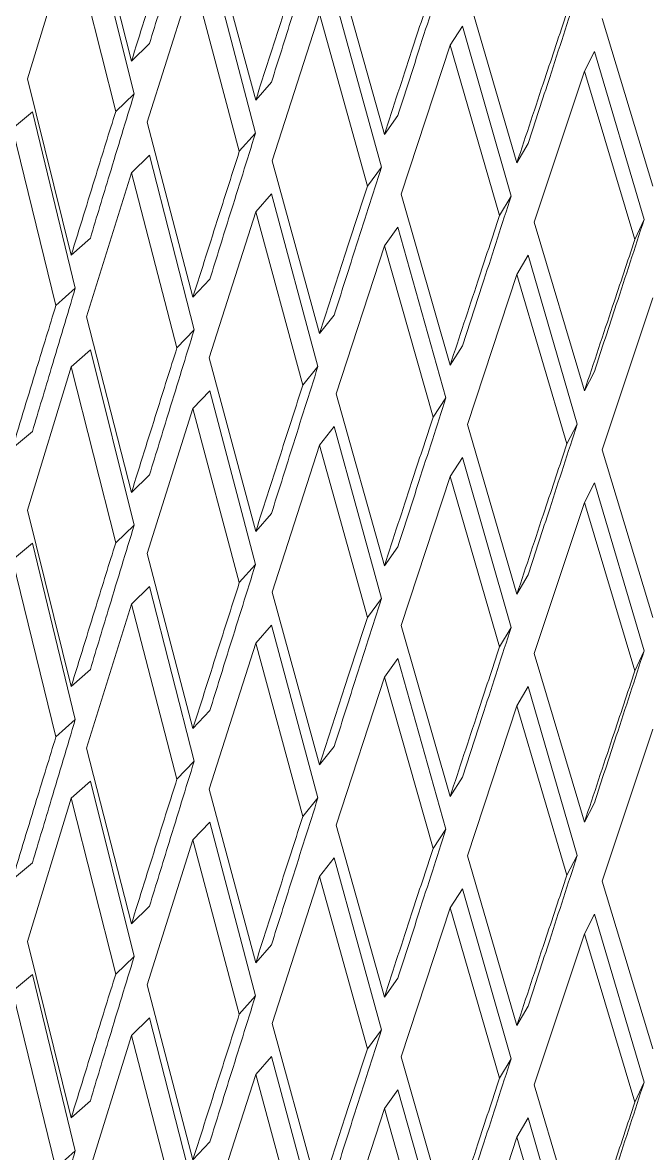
# Model space of a CAD drawing. Header units: centimetres. Extents: x -13594 to 4017, y -3206 to 1780.
# Drawn here: x 745.59 to 751.63, y -2015.4 to -2004.48 of the extents above; entities that cross this region are included whole.
import ezdxf

# ---------------------------------------------------------------- set-up
doc = ezdxf.new("R2010")
doc.units = ezdxf.units.CM

msp = doc.modelspace()

# ---------------------------------------------------------------- linework, layer by layer
at = {"color": 7, "linetype": 'Continuous', "lineweight": 0}
for p, q in [((746.206, -2003.158), (746.639, -2004.855)), ((746.664, -2005.172), (746.242, -2003.476)), ((747.388, -2003.555), (747.838, -2005.233)), ((746.057, -2003.642), (745.634, -2005.025)), ((746.487, -2005.341), (746.057, -2003.642)), ((747.836, -2005.55), (747.396, -2003.872)), ((748.615, -2003.902), (749.081, -2005.562)), ((747.232, -2004.045), (746.791, -2005.445)), ((747.68, -2005.726), (747.232, -2004.045)), ((749.052, -2005.88), (748.596, -2004.219)), ((749.882, -2004.198), (750.36, -2005.838)), ((748.454, -2004.399), (747.996, -2005.817)), ((748.917, -2006.061), (748.454, -2004.399)), ((751.182, -2004.442), (751.671, -2006.062)), ((749.716, -2004.702), (749.836, -2004.517)), ((750.304, -2006.158), (749.836, -2004.517)), ((746.639, -2004.855), (746.813, -2004.685)), ((749.716, -2004.702), (749.244, -2006.139)), ((750.193, -2006.345), (749.716, -2004.702)), ((751.012, -2004.952), (751.109, -2004.763)), ((751.588, -2006.385), (751.109, -2004.763)), ((745.634, -2005.025), (746.057, -2006.73)), ((751.012, -2004.952), (750.528, -2006.41)), ((751.5, -2006.576), (751.012, -2004.952)), ((747.838, -2005.233), (747.991, -2005.057)), ((746.664, -2005.172), (746.487, -2005.341)), ((745.489, -2005.506), (745.683, -2005.344)), ((746.096, -2007.049), (745.683, -2005.344)), ((749.081, -2005.562), (749.212, -2005.379)), ((746.791, -2005.445), (747.232, -2007.133)), ((745.909, -2007.214), (745.489, -2005.506)), ((747.836, -2005.55), (747.68, -2005.726)), ((750.36, -2005.838), (750.469, -2005.651)), ((746.639, -2005.933), (746.813, -2005.763)), ((747.244, -2007.45), (746.813, -2005.763)), ((747.996, -2005.817), (748.454, -2007.487)), ((749.052, -2005.88), (748.918, -2006.061)), ((746.639, -2005.933), (746.206, -2007.324)), ((747.078, -2007.623), (746.638, -2005.933)), ((747.838, -2006.311), (747.991, -2006.135)), ((748.439, -2007.804), (747.991, -2006.135)), ((749.244, -2006.139), (749.716, -2007.79)), ((750.304, -2006.158), (750.193, -2006.345)), ((747.838, -2006.311), (747.388, -2007.721)), ((748.294, -2007.983), (747.838, -2006.311)), ((749.081, -2006.64), (749.212, -2006.458)), ((749.674, -2008.108), (749.212, -2006.458)), ((750.528, -2006.41), (751.012, -2008.04)), ((751.588, -2006.385), (751.5, -2006.576)), ((746.057, -2006.73), (746.242, -2006.564)), ((749.081, -2006.64), (748.615, -2008.068)), ((749.551, -2008.292), (749.081, -2006.64)), ((750.36, -2006.917), (750.469, -2006.73)), ((750.943, -2008.361), (750.469, -2006.73)), ((747.232, -2007.133), (747.396, -2006.96)), ((750.36, -2006.917), (749.882, -2008.364)), ((750.843, -2008.55), (750.36, -2006.917)), ((746.096, -2007.049), (745.909, -2007.214)), ((751.671, -2007.141), (751.182, -2008.608)), ((746.206, -2007.324), (746.639, -2009.021)), ((748.454, -2007.487), (748.596, -2007.307)), ((747.244, -2007.45), (747.078, -2007.623)), ((746.057, -2007.808), (746.242, -2007.642)), ((746.664, -2009.338), (746.242, -2007.642)), ((749.716, -2007.79), (749.836, -2007.605)), ((747.388, -2007.721), (747.838, -2009.399)), ((746.057, -2007.808), (745.634, -2009.191)), ((746.487, -2009.507), (746.057, -2007.808)), ((748.439, -2007.804), (748.294, -2007.983)), ((751.012, -2008.04), (751.109, -2007.851)), ((747.232, -2008.211), (747.396, -2008.038)), ((747.836, -2009.716), (747.396, -2008.038)), ((748.615, -2008.068), (749.081, -2009.728)), ((749.674, -2008.108), (749.551, -2008.292)), ((747.232, -2008.211), (746.791, -2009.611)), ((747.68, -2009.892), (747.232, -2008.211)), ((745.489, -2008.594), (745.683, -2008.432)), ((748.454, -2008.565), (748.596, -2008.385)), ((749.052, -2010.046), (748.596, -2008.385)), ((749.882, -2008.364), (750.36, -2010.004)), ((750.943, -2008.361), (750.843, -2008.55)), ((748.454, -2008.565), (747.996, -2009.983)), ((748.918, -2010.227), (748.454, -2008.565)), ((751.182, -2008.608), (751.671, -2010.228)), ((749.716, -2008.868), (749.836, -2008.683)), ((750.304, -2010.324), (749.836, -2008.683)), ((746.639, -2009.021), (746.813, -2008.851)), ((749.716, -2008.868), (749.244, -2010.305)), ((750.193, -2010.511), (749.716, -2008.868)), ((751.012, -2009.118), (751.109, -2008.929)), ((751.588, -2010.551), (751.109, -2008.929)), ((745.634, -2009.191), (746.057, -2010.896)), ((751.012, -2009.118), (750.528, -2010.576)), ((751.5, -2010.742), (751.012, -2009.118)), ((747.838, -2009.399), (747.991, -2009.223)), ((746.664, -2009.338), (746.487, -2009.507)), ((745.489, -2009.672), (745.683, -2009.51)), ((746.096, -2011.215), (745.683, -2009.51)), ((746.791, -2009.611), (747.232, -2011.299)), ((749.081, -2009.728), (749.212, -2009.545)), ((745.909, -2011.38), (745.489, -2009.672)), ((747.836, -2009.716), (747.68, -2009.892)), ((750.36, -2010.004), (750.469, -2009.817)), ((746.639, -2010.099), (746.813, -2009.929)), ((747.244, -2011.616), (746.813, -2009.929)), ((747.996, -2009.983), (748.454, -2011.653)), ((749.052, -2010.046), (748.918, -2010.227)), ((746.639, -2010.099), (746.206, -2011.49)), ((747.078, -2011.789), (746.639, -2010.099)), ((747.838, -2010.477), (747.991, -2010.301)), ((748.439, -2011.97), (747.991, -2010.301)), ((749.244, -2010.305), (749.716, -2011.956)), ((750.304, -2010.324), (750.193, -2010.511)), ((747.838, -2010.477), (747.388, -2011.887)), ((748.294, -2012.149), (747.838, -2010.477)), ((749.081, -2010.806), (749.212, -2010.624)), ((749.674, -2012.274), (749.212, -2010.624)), ((750.528, -2010.576), (751.012, -2012.206)), ((751.588, -2010.551), (751.5, -2010.742)), ((746.057, -2010.896), (746.242, -2010.73)), ((749.081, -2010.806), (748.615, -2012.234)), ((749.551, -2012.458), (749.081, -2010.806)), ((750.36, -2011.083), (750.469, -2010.896)), ((750.943, -2012.527), (750.469, -2010.896)), ((747.232, -2011.299), (747.396, -2011.126)), ((750.36, -2011.083), (749.882, -2012.53)), ((750.843, -2012.716), (750.36, -2011.083)), ((746.096, -2011.215), (745.909, -2011.38)), ((751.671, -2011.307), (751.182, -2012.774)), ((746.206, -2011.49), (746.639, -2013.187)), ((748.454, -2011.653), (748.596, -2011.473)), ((747.244, -2011.616), (747.078, -2011.789)), ((746.057, -2011.974), (746.242, -2011.808)), ((746.664, -2013.504), (746.242, -2011.808)), ((749.716, -2011.956), (749.836, -2011.771)), ((747.388, -2011.887), (747.838, -2013.565)), ((746.057, -2011.974), (745.634, -2013.357)), ((746.487, -2013.673), (746.057, -2011.974)), ((748.439, -2011.97), (748.294, -2012.149)), ((751.012, -2012.206), (751.109, -2012.017)), ((747.232, -2012.377), (747.396, -2012.204)), ((747.836, -2013.882), (747.396, -2012.204)), ((748.615, -2012.234), (749.081, -2013.894)), ((749.674, -2012.274), (749.551, -2012.458)), ((747.232, -2012.377), (746.791, -2013.777)), ((747.68, -2014.058), (747.232, -2012.377)), ((748.454, -2012.731), (748.596, -2012.551)), ((749.052, -2014.212), (748.596, -2012.551)), ((749.882, -2012.53), (750.36, -2014.17)), ((750.943, -2012.527), (750.843, -2012.716)), ((745.489, -2012.76), (745.683, -2012.598)), ((748.454, -2012.731), (747.996, -2014.149)), ((748.918, -2014.393), (748.454, -2012.731)), ((751.182, -2012.774), (751.671, -2014.394)), ((749.716, -2013.034), (749.836, -2012.849)), ((750.304, -2014.49), (749.836, -2012.849)), ((746.639, -2013.187), (746.813, -2013.017)), ((749.716, -2013.034), (749.244, -2014.471)), ((750.193, -2014.677), (749.716, -2013.034)), ((751.012, -2013.284), (751.109, -2013.095)), ((751.588, -2014.717), (751.109, -2013.095)), ((751.012, -2013.284), (750.528, -2014.742)), ((751.5, -2014.908), (751.012, -2013.284)), ((745.634, -2013.357), (746.057, -2015.062)), ((747.838, -2013.565), (747.991, -2013.389)), ((746.664, -2013.504), (746.487, -2013.673)), ((745.489, -2013.838), (745.683, -2013.676)), ((746.096, -2015.381), (745.683, -2013.676)), ((746.791, -2013.777), (747.232, -2015.465)), ((749.081, -2013.894), (749.212, -2013.711)), ((745.909, -2015.546), (745.489, -2013.838)), ((747.836, -2013.882), (747.68, -2014.058)), ((750.36, -2014.17), (750.469, -2013.983)), ((746.638, -2014.265), (746.813, -2014.095)), ((747.244, -2015.782), (746.813, -2014.095)), ((747.996, -2014.149), (748.454, -2015.819)), ((749.052, -2014.212), (748.918, -2014.393)), ((746.639, -2014.265), (746.206, -2015.656)), ((747.078, -2015.955), (746.639, -2014.265)), ((747.838, -2014.643), (747.991, -2014.467)), ((748.439, -2016.136), (747.991, -2014.467)), ((749.244, -2014.471), (749.716, -2016.122)), ((750.304, -2014.49), (750.193, -2014.677)), ((747.838, -2014.643), (747.388, -2016.053)), ((748.294, -2016.315), (747.838, -2014.643)), ((750.528, -2014.742), (751.012, -2016.372)), ((751.588, -2014.717), (751.5, -2014.908)), ((749.081, -2014.972), (749.212, -2014.79)), ((749.674, -2016.44), (749.212, -2014.79)), ((746.057, -2015.062), (746.242, -2014.896)), ((749.081, -2014.972), (748.615, -2016.4)), ((749.551, -2016.624), (749.081, -2014.972)), ((750.36, -2015.249), (750.469, -2015.062)), ((750.943, -2016.693), (750.469, -2015.062)), ((747.232, -2015.465), (747.396, -2015.292)), ((750.36, -2015.249), (749.882, -2016.696)), ((750.843, -2016.882), (750.36, -2015.249)), ((746.096, -2015.381), (745.909, -2015.546))]:
    msp.add_line(p, q, dxfattribs=at)
for points, knots in [([(439.352, -2215.508), (442.193, -2214.683), (448.094, -2212.969), (457.133, -2209.887), (466.439, -2206.38), (475.79, -2202.486), (485.172, -2198.221), (494.577, -2193.586), (503.994, -2188.587), (513.413, -2183.23), (522.824, -2177.521), (532.217, -2171.466), (541.582, -2165.073), (550.909, -2158.347), (560.189, -2151.297), (569.412, -2143.93), (578.569, -2136.255), (587.648, -2128.278), (596.643, -2120.01), (605.542, -2111.459), (614.336, -2102.633), (623.017, -2093.544), (631.575, -2084.199), (640.002, -2074.61), (648.288, -2064.786), (656.425, -2054.738), (664.405, -2044.476), (672.218, -2034.012), (679.857, -2023.356), (687.314, -2012.52), (694.581, -2001.516), (701.65, -1990.354), (708.514, -1979.047), (715.165, -1967.607), (721.598, -1956.045), (727.803, -1944.375), (733.776, -1932.608), (739.51, -1920.756), (744.999, -1908.833), (750.236, -1896.851), (755.217, -1884.822), (759.935, -1872.76), (764.387, -1860.676), (768.566, -1848.584), (772.47, -1836.496), (776.092, -1824.425), (779.43, -1812.384), (782.48, -1800.385), (785.238, -1788.441), (787.702, -1776.565), (789.867, -1764.769), (791.733, -1753.065), (793.297, -1741.466), (794.556, -1729.984), (795.51, -1718.631), (796.156, -1707.42), (796.495, -1696.361), (796.524, -1685.467), (796.245, -1674.749), (795.655, -1664.219), (794.758, -1653.887), (793.55, -1643.768), (792.042, -1633.864), (790.2, -1624.215), (788.706, -1617.284), (787.734, -1613.651), (787.579, -1613.07)], [0, 0, 0, 0, 0.014701, 0.030542, 0.046388, 0.062238, 0.078091, 0.093946, 0.109801, 0.125657, 0.141512, 0.157366, 0.173219, 0.189071, 0.204921, 0.22077, 0.236616, 0.252461, 0.268304, 0.284146, 0.299986, 0.315824, 0.331661, 0.347496, 0.36333, 0.379163, 0.394996, 0.410827, 0.426657, 0.442487, 0.458316, 0.474145, 0.489974, 0.505802, 0.521631, 0.537459, 0.553288, 0.569118, 0.584948, 0.600778, 0.616609, 0.632441, 0.648275, 0.664109, 0.679945, 0.695782, 0.71162, 0.72746, 0.743302, 0.759146, 0.774992, 0.79084, 0.806689, 0.822541, 0.838395, 0.85425, 0.870107, 0.885966, 0.901826, 0.917687, 0.933548, 0.949409, 0.965268, 0.981126, 0.99698, 1, 1, 1, 1]), ([(747.244, -2003.284), (747.163, -2003.546), (747.019, -2004.014), (746.876, -2004.48), (746.813, -2004.685)], [0, 0, 0, 0, 0.56, 1, 1, 1, 1]), ([(746.639, -2004.855), (746.72, -2004.594), (746.866, -2004.129), (747.013, -2003.662), (747.078, -2003.457)], [0, 0, 0, 0, 0.56, 1, 1, 1, 1]), ([(748.439, -2003.638), (748.355, -2003.903), (748.205, -2004.377), (748.056, -2004.849), (747.991, -2005.057)], [0, 0, 0, 0, 0.56, 1, 1, 1, 1]), ([(747.838, -2005.233), (747.923, -2004.969), (748.074, -2004.498), (748.226, -2004.025), (748.294, -2003.817)], [0, 0, 0, 0, 0.56, 1, 1, 1, 1]), ([(749.674, -2003.942), (749.587, -2004.211), (749.433, -2004.691), (749.279, -2005.169), (749.212, -2005.379)], [0, 0, 0, 0, 0.56, 1, 1, 1, 1]), ([(749.081, -2005.562), (749.168, -2005.294), (749.324, -2004.817), (749.482, -2004.337), (749.551, -2004.126)], [0, 0, 0, 0, 0.56, 1, 1, 1, 1]), ([(750.943, -2004.195), (750.854, -2004.467), (750.696, -2004.954), (750.538, -2005.438), (750.469, -2005.651)], [0, 0, 0, 0, 0.56, 1, 1, 1, 1]), ([(750.36, -2005.838), (750.45, -2005.567), (750.61, -2005.083), (750.772, -2004.598), (750.843, -2004.384)], [0, 0, 0, 0, 0.5599999, 1, 1, 1, 1]), ([(746.664, -2005.172), (746.585, -2005.433), (746.443, -2005.897), (746.303, -2006.36), (746.242, -2006.564)], [0, 0, 0, 0, 0.56, 1, 1, 1, 1]), ([(746.057, -2006.73), (746.137, -2006.471), (746.279, -2006.009), (746.423, -2005.545), (746.487, -2005.341)], [0, 0, 0, 0, 0.56, 1, 1, 1, 1]), ([(747.836, -2005.55), (747.754, -2005.814), (747.606, -2006.285), (747.46, -2006.753), (747.396, -2006.96)], [0, 0, 0, 0, 0.5599999, 1, 1, 1, 1]), ([(747.232, -2007.133), (747.316, -2006.871), (747.464, -2006.403), (747.614, -2005.933), (747.68, -2005.726)], [0, 0, 0, 0, 0.56, 1, 1, 1, 1]), ([(749.052, -2005.88), (748.966, -2006.146), (748.814, -2006.623), (748.663, -2007.098), (748.596, -2007.307)], [0, 0, 0, 0, 0.56, 1, 1, 1, 1]), ([(748.454, -2007.487), (748.54, -2007.221), (748.694, -2006.747), (748.849, -2006.27), (748.918, -2006.061)], [0, 0, 0, 0, 0.5599999, 1, 1, 1, 1]), ([(750.304, -2006.158), (750.217, -2006.429), (750.06, -2006.912), (749.905, -2007.393), (749.836, -2007.605)], [0, 0, 0, 0, 0.56, 1, 1, 1, 1]), ([(749.716, -2007.79), (749.805, -2007.52), (749.963, -2007.04), (750.123, -2006.557), (750.193, -2006.345)], [0, 0, 0, 0, 0.56, 1, 1, 1, 1]), ([(751.588, -2006.385), (751.499, -2006.659), (751.339, -2007.149), (751.179, -2007.636), (751.109, -2007.851)], [0, 0, 0, 0, 0.56, 1, 1, 1, 1]), ([(751.012, -2008.04), (751.103, -2007.767), (751.265, -2007.28), (751.428, -2006.791), (751.5, -2006.576)], [0, 0, 0, 0, 0.56, 1, 1, 1, 1]), ([(746.096, -2007.049), (746.018, -2007.307), (745.88, -2007.769), (745.743, -2008.229), (745.683, -2008.432)], [0, 0, 0, 0, 0.56, 1, 1, 1, 1]), ([(745.489, -2008.594), (745.566, -2008.337), (745.706, -2007.877), (745.847, -2007.417), (745.909, -2007.214)], [0, 0, 0, 0, 0.5599999, 1, 1, 1, 1]), ([(747.244, -2007.45), (747.163, -2007.712), (747.019, -2008.18), (746.876, -2008.646), (746.813, -2008.851)], [0, 0, 0, 0, 0.56, 1, 1, 1, 1]), ([(746.639, -2009.021), (746.72, -2008.76), (746.866, -2008.295), (747.013, -2007.828), (747.078, -2007.623)], [0, 0, 0, 0, 0.56, 1, 1, 1, 1]), ([(748.439, -2007.804), (748.355, -2008.069), (748.205, -2008.543), (748.056, -2009.015), (747.991, -2009.223)], [0, 0, 0, 0, 0.56, 1, 1, 1, 1]), ([(747.838, -2009.399), (747.923, -2009.135), (748.074, -2008.664), (748.226, -2008.191), (748.294, -2007.983)], [0, 0, 0, 0, 0.56, 1, 1, 1, 1]), ([(749.674, -2008.108), (749.587, -2008.377), (749.433, -2008.857), (749.279, -2009.335), (749.212, -2009.545)], [0, 0, 0, 0, 0.56, 1, 1, 1, 1]), ([(749.081, -2009.728), (749.168, -2009.46), (749.324, -2008.983), (749.482, -2008.503), (749.551, -2008.292)], [0, 0, 0, 0, 0.56, 1, 1, 1, 1]), ([(750.943, -2008.361), (750.854, -2008.633), (750.696, -2009.12), (750.538, -2009.604), (750.469, -2009.817)], [0, 0, 0, 0, 0.56, 1, 1, 1, 1]), ([(750.36, -2010.004), (750.45, -2009.733), (750.61, -2009.249), (750.772, -2008.764), (750.843, -2008.55)], [0, 0, 0, 0, 0.5599999, 1, 1, 1, 1]), ([(746.664, -2009.338), (746.585, -2009.599), (746.443, -2010.063), (746.303, -2010.526), (746.242, -2010.73)], [0, 0, 0, 0, 0.56, 1, 1, 1, 1]), ([(746.057, -2010.896), (746.137, -2010.637), (746.279, -2010.175), (746.423, -2009.711), (746.487, -2009.507)], [0, 0, 0, 0, 0.5599999, 1, 1, 1, 1]), ([(747.836, -2009.716), (747.754, -2009.98), (747.606, -2010.451), (747.46, -2010.919), (747.396, -2011.126)], [0, 0, 0, 0, 0.56, 1, 1, 1, 1]), ([(747.232, -2011.299), (747.316, -2011.037), (747.464, -2010.569), (747.614, -2010.099), (747.68, -2009.892)], [0, 0, 0, 0, 0.56, 1, 1, 1, 1]), ([(749.052, -2010.046), (748.966, -2010.312), (748.814, -2010.789), (748.663, -2011.264), (748.596, -2011.473)], [0, 0, 0, 0, 0.56, 1, 1, 1, 1]), ([(748.454, -2011.653), (748.54, -2011.387), (748.694, -2010.913), (748.849, -2010.436), (748.918, -2010.227)], [0, 0, 0, 0, 0.56, 1, 1, 1, 1]), ([(750.304, -2010.324), (750.217, -2010.595), (750.06, -2011.078), (749.905, -2011.559), (749.836, -2011.771)], [0, 0, 0, 0, 0.56, 1, 1, 1, 1]), ([(749.716, -2011.956), (749.805, -2011.686), (749.963, -2011.206), (750.123, -2010.723), (750.193, -2010.511)], [0, 0, 0, 0, 0.56, 1, 1, 1, 1]), ([(751.588, -2010.551), (751.499, -2010.825), (751.339, -2011.315), (751.179, -2011.802), (751.109, -2012.017)], [0, 0, 0, 0, 0.56, 1, 1, 1, 1]), ([(751.012, -2012.206), (751.103, -2011.933), (751.265, -2011.446), (751.428, -2010.957), (751.5, -2010.742)], [0, 0, 0, 0, 0.5599999, 1, 1, 1, 1]), ([(746.096, -2011.215), (746.018, -2011.473), (745.88, -2011.935), (745.743, -2012.395), (745.683, -2012.598)], [0, 0, 0, 0, 0.56, 1, 1, 1, 1]), ([(745.489, -2012.76), (745.566, -2012.503), (745.706, -2012.043), (745.847, -2011.583), (745.909, -2011.38)], [0, 0, 0, 0, 0.56, 1, 1, 1, 1]), ([(747.244, -2011.616), (747.163, -2011.878), (747.019, -2012.346), (746.876, -2012.812), (746.813, -2013.017)], [0, 0, 0, 0, 0.56, 1, 1, 1, 1]), ([(746.639, -2013.187), (746.72, -2012.926), (746.866, -2012.461), (747.013, -2011.994), (747.078, -2011.789)], [0, 0, 0, 0, 0.5599999, 1, 1, 1, 1]), ([(748.439, -2011.97), (748.355, -2012.235), (748.205, -2012.709), (748.056, -2013.181), (747.991, -2013.389)], [0, 0, 0, 0, 0.5599999, 1, 1, 1, 1]), ([(747.838, -2013.565), (747.923, -2013.301), (748.074, -2012.83), (748.226, -2012.357), (748.294, -2012.149)], [0, 0, 0, 0, 0.56, 1, 1, 1, 1]), ([(749.674, -2012.274), (749.587, -2012.543), (749.433, -2013.023), (749.279, -2013.501), (749.212, -2013.711)], [0, 0, 0, 0, 0.56, 1, 1, 1, 1]), ([(749.081, -2013.894), (749.168, -2013.626), (749.324, -2013.149), (749.482, -2012.669), (749.551, -2012.458)], [0, 0, 0, 0, 0.56, 1, 1, 1, 1]), ([(750.943, -2012.527), (750.854, -2012.799), (750.696, -2013.286), (750.538, -2013.77), (750.469, -2013.983)], [0, 0, 0, 0, 0.56, 1, 1, 1, 1]), ([(750.36, -2014.17), (750.45, -2013.899), (750.61, -2013.415), (750.772, -2012.93), (750.843, -2012.716)], [0, 0, 0, 0, 0.56, 1, 1, 1, 1]), ([(746.664, -2013.504), (746.585, -2013.765), (746.443, -2014.229), (746.303, -2014.692), (746.242, -2014.896)], [0, 0, 0, 0, 0.56, 1, 1, 1, 1]), ([(746.057, -2015.062), (746.137, -2014.803), (746.279, -2014.341), (746.423, -2013.877), (746.487, -2013.673)], [0, 0, 0, 0, 0.56, 1, 1, 1, 1]), ([(747.836, -2013.882), (747.754, -2014.146), (747.606, -2014.617), (747.46, -2015.085), (747.396, -2015.292)], [0, 0, 0, 0, 0.56, 1, 1, 1, 1]), ([(747.232, -2015.465), (747.316, -2015.203), (747.464, -2014.735), (747.614, -2014.265), (747.68, -2014.058)], [0, 0, 0, 0, 0.56, 1, 1, 1, 1]), ([(749.052, -2014.212), (748.966, -2014.478), (748.814, -2014.955), (748.663, -2015.43), (748.596, -2015.639)], [0, 0, 0, 0, 0.5599999, 1, 1, 1, 1]), ([(748.454, -2015.819), (748.54, -2015.553), (748.694, -2015.079), (748.849, -2014.602), (748.918, -2014.393)], [0, 0, 0, 0, 0.56, 1, 1, 1, 1]), ([(750.304, -2014.49), (750.217, -2014.761), (750.06, -2015.244), (749.905, -2015.725), (749.836, -2015.937)], [0, 0, 0, 0, 0.5599999, 1, 1, 1, 1]), ([(749.716, -2016.122), (749.805, -2015.852), (749.963, -2015.372), (750.123, -2014.889), (750.193, -2014.677)], [0, 0, 0, 0, 0.56, 1, 1, 1, 1]), ([(751.588, -2014.717), (751.499, -2014.991), (751.339, -2015.481), (751.179, -2015.968), (751.109, -2016.183)], [0, 0, 0, 0, 0.56, 1, 1, 1, 1]), ([(751.012, -2016.372), (751.103, -2016.099), (751.265, -2015.612), (751.428, -2015.123), (751.5, -2014.908)], [0, 0, 0, 0, 0.56, 1, 1, 1, 1]), ([(746.096, -2015.381), (746.018, -2015.639), (745.88, -2016.101), (745.743, -2016.561), (745.683, -2016.764)], [0, 0, 0, 0, 0.56, 1, 1, 1, 1])]:
    msp.add_open_spline(points, degree=3, knots=knots, dxfattribs=at)

doc.saveas('drawing.dxf')
